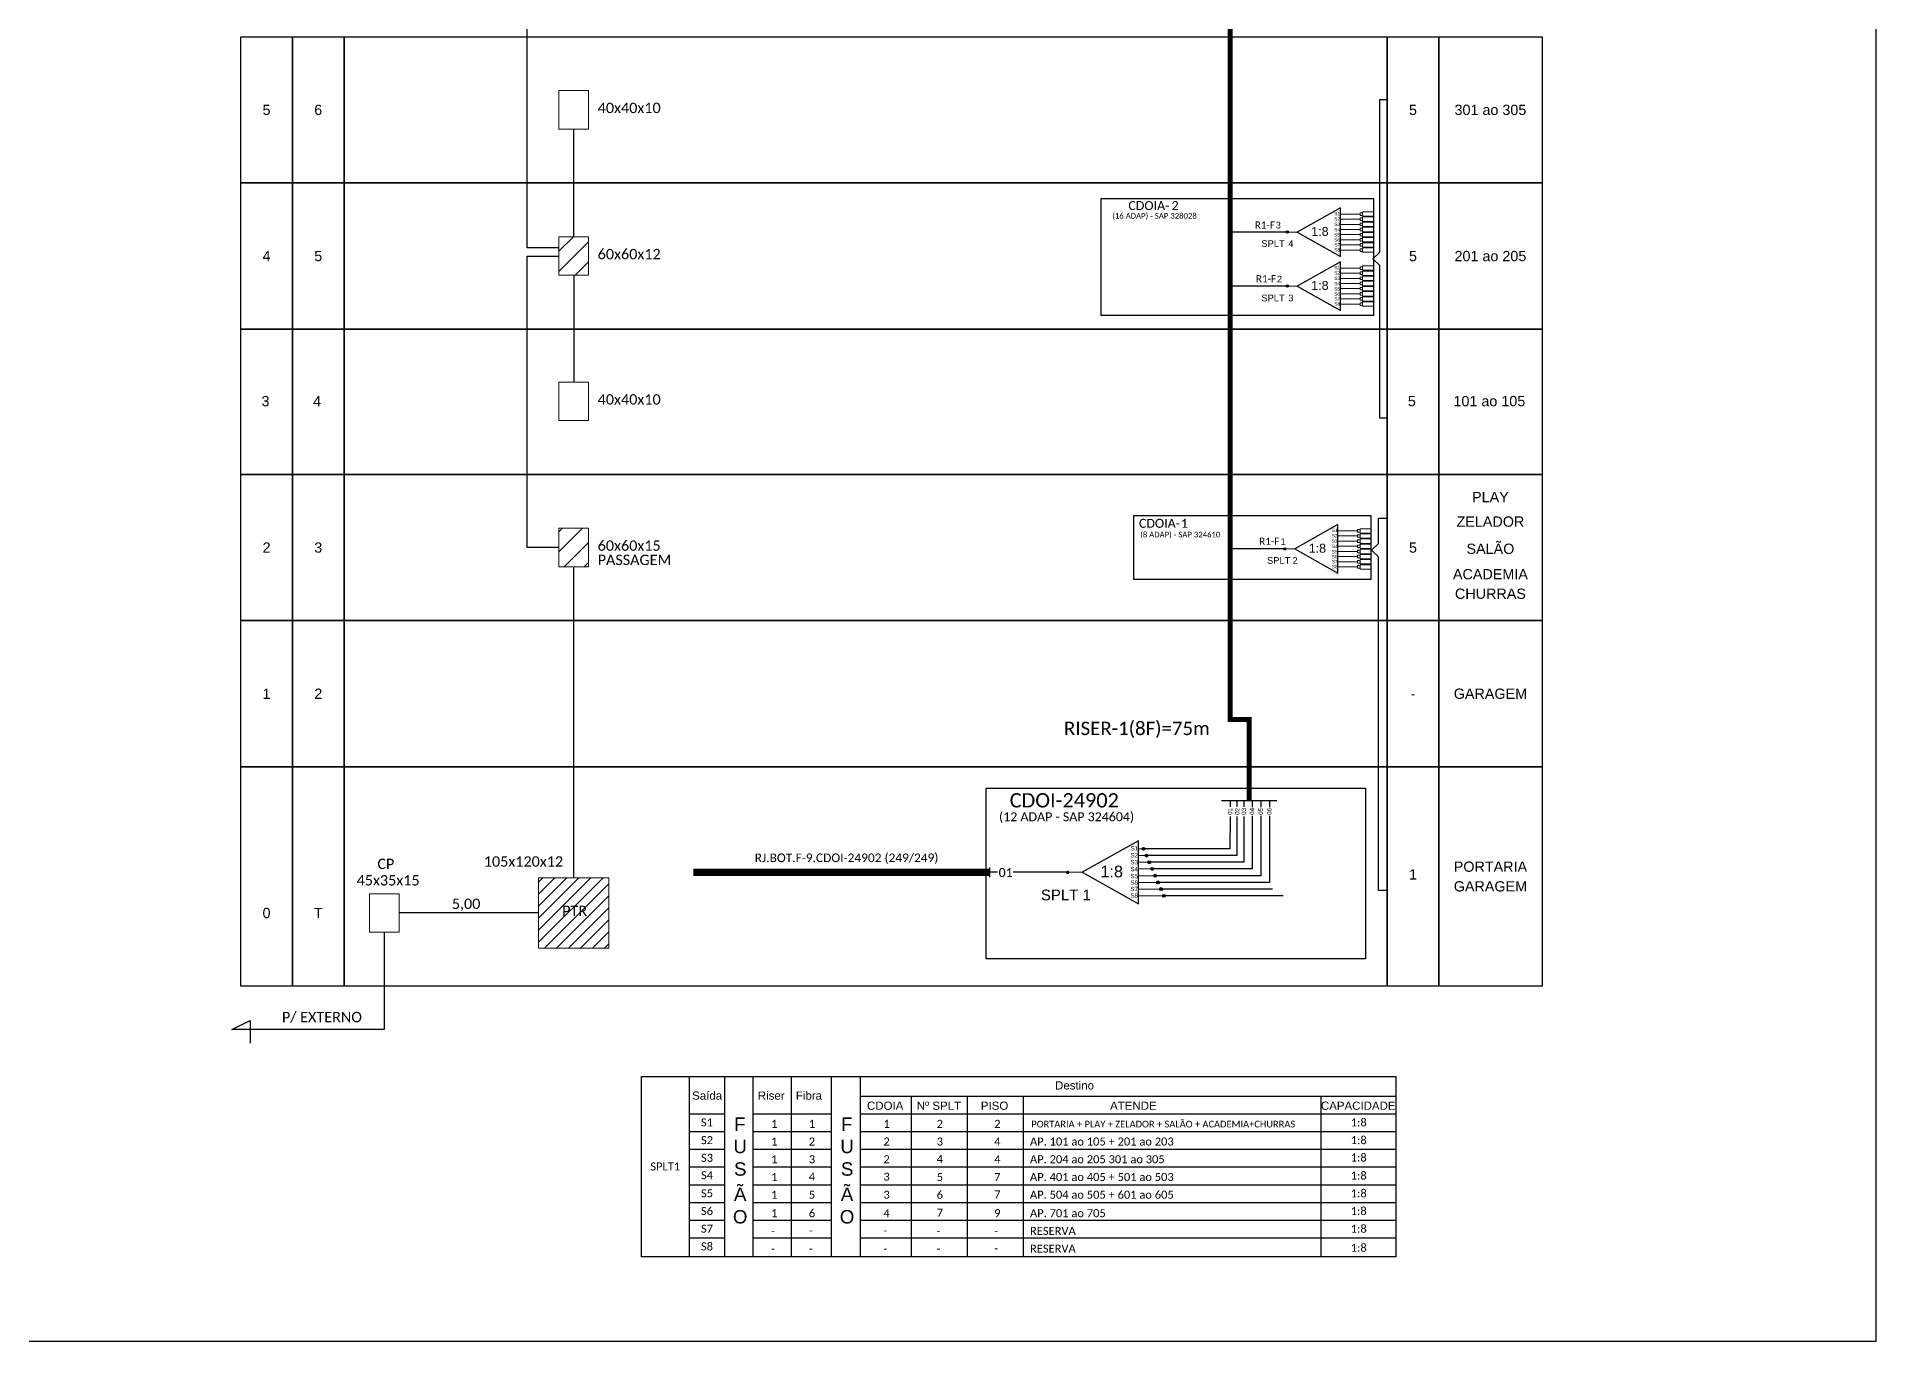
# Model space of a CAD drawing. Extents: x -89 to 749, y 705 to 1299.
# Drawn here: x 337.3 to 749.2, y 705 to 997.2 of the extents above; entities that cross this region are included whole.
import ezdxf
from ezdxf.enums import TextEntityAlignment as Align

# ---------------------------------------------------------------- set-up
doc = ezdxf.new("R2010")
doc.units = 0
doc.styles.add('ARIAL', font='arial.ttf')
doc.styles.get("Standard").update_dxf_attribs({"font": 'arial.ttf'})
doc.styles.add('WMF-Calibri0', font='calibri.ttf')
doc.linetypes.add('RESERVA', pattern='A,0.5,-0.15,["RESERVA",Standard,S=0.18,R=0,X=0,Y=-0.1],-1.3', length=1.95)

# ---------------------------------------------------------------- blocks, each defined once
blk = doc.blocks.new('CDOI-12 ADAP SAP 05 ESQ')
at = {"color": 1}
blk.add_lwpolyline([(5016.02, -490.32), (5016.02, -490.32), (5016.02, -490.32), (4962.89, -490.32), (4962.89, -466.43), (4962.89, -466.43)], dxfattribs=at)
blk.add_lwpolyline([(4962.89, -466.43), (5016.02, -466.43), (5016.02, -490.32), (4962.89, -490.32)], close=True, dxfattribs=at)
blk = doc.blocks.new('SPLT_1-8_DIV_DIR')
h = blk.add_hatch(color=3)
h.dxf.hatch_style = 1
edge = h.paths.add_edge_path()
edge.add_arc((12.77, 4.04), 0.242, 0, 360)
h = blk.add_hatch(color=3)
h.dxf.hatch_style = 1
edge = h.paths.add_edge_path()
edge.add_arc((13.27, 2.88), 0.242, 0, 360)
h = blk.add_hatch(color=3)
h.dxf.hatch_style = 1
edge = h.paths.add_edge_path()
edge.add_arc((13.77, 1.73), 0.242, 0, 360)
h = blk.add_hatch(color=3)
h.dxf.hatch_style = 1
edge = h.paths.add_edge_path()
edge.add_arc((14.27, 0.58), 0.242, 0, 360)
h = blk.add_hatch(color=3)
h.dxf.hatch_style = 1
edge = h.paths.add_edge_path()
edge.add_arc((14.77, -0.58), 0.242, 0, 360)
h = blk.add_hatch(color=3)
h.dxf.hatch_style = 1
edge = h.paths.add_edge_path()
edge.add_arc((15.27, -1.73), 0.242, 0, 360)
h = blk.add_hatch(color=3)
h.dxf.hatch_style = 1
edge = h.paths.add_edge_path()
edge.add_arc((15.77, -2.88), 0.242, 0, 360)
h = blk.add_hatch(color=3)
h.dxf.hatch_style = 1
edge = h.paths.add_edge_path()
edge.add_arc((16.27, -4.04), 0.242, 0, 360)
at = {"color": 1}
blk.add_lwpolyline([(11.89, 5.45), (2.22, 0), (11.89, -5.45), (11.89, 5.45)], dxfattribs=at)
at = {"color": 7, "lineweight": 0}
for points in [[(12.77, 4.04), (11.89, 4.04)], [(11.89, 2.88), (13.27, 2.88)], [(11.89, 1.73), (13.77, 1.73)], [(11.89, 0.58), (14.27, 0.58)], [(11.89, -0.58), (14.77, -0.58)], [(11.89, -1.73), (15.27, -1.73)], [(11.89, -2.88), (15.77, -2.88)], [(11.89, -4.04), (16.27, -4.04)]]:
    blk.add_lwpolyline(points, dxfattribs=at)
at = {"color": 1, "lineweight": 0}
blk.add_lwpolyline([(2.22, 0), (0, 0)], dxfattribs=at)
at = {"color": 3}
for centre in [(12.77, 4.04), (13.27, 2.88), (13.77, 1.73), (14.27, 0.58), (14.77, -0.58), (15.27, -1.73), (15.77, -2.88), (16.27, -4.04)]:
    blk.add_circle(centre, 0.242, dxfattribs=at)
at = {"color": 1, "style": 'ARIAL'}
for s, height, p in [('S1', 0.75, (10.52, 3.77)), ('S2', 0.75, (10.52, 2.58)), ('1:8', 2, (5.35, -0.85)), ('S3', 0.75, (10.52, 1.37)), ('S4', 0.75, (10.52, 0.19)), ('S5', 0.75, (10.52, -1.02)), ('S6', 0.75, (10.52, -2.14)), ('S7', 0.75, (10.52, -3.24)), ('S8', 0.75, (10.52, -4.36))]:
    blk.add_text(s, height=height, dxfattribs=at).set_placement(p)
blk = doc.blocks.new('SPLT_1-8_SC-APC')
at = {"color": 1}
blk.add_lwpolyline([(-7.37, -2.1), (-17.04, -7.55), (-7.37, -13), (-7.37, -2.1)], dxfattribs=at)
at = {"color": 3, "lineweight": 0}
for points in [[(-2.99, -3.51), (-7.37, -3.51)], [(-2.41, -3.02), (-2.41, -4)], [(-2.41, -3.02), (0, -3.02)], [(-2.41, -4), (0, -4)], [(-7.37, -4.66), (-2.99, -4.66)], [(-7.37, -5.82), (-2.99, -5.82)], [(-7.37, -6.97), (-2.99, -6.97)], [(-7.37, -8.12), (-2.99, -8.12)], [(-2.41, -4.17), (-2.41, -5.16)], [(-2.41, -4.17), (0, -4.17)], [(-2.41, -5.16), (0, -5.16)], [(-2.41, -5.32), (-2.41, -6.31)], [(-2.41, -5.32), (0, -5.32)], [(-2.41, -6.31), (0, -6.31)], [(-2.41, -6.48), (-2.41, -7.46)], [(-2.41, -6.48), (0, -6.48)], [(-2.41, -7.46), (0, -7.46)], [(-2.41, -7.63), (-2.41, -8.62)], [(-2.41, -7.63), (0, -7.63)], [(-7.37, -9.28), (-2.99, -9.28)], [(-7.37, -10.43), (-2.99, -10.43)], [(-7.37, -11.58), (-2.99, -11.58)], [(-2.41, -8.62), (0, -8.62)], [(-2.41, -8.78), (-2.41, -9.77)], [(-2.41, -8.78), (0, -8.78)], [(-2.41, -9.77), (0, -9.77)], [(-2.41, -9.94), (-2.41, -10.92)], [(-2.41, -9.94), (0, -9.94)], [(-2.41, -10.92), (0, -10.92)], [(-2.41, -11.09), (-2.41, -12.08)], [(-2.41, -11.09), (0, -11.09)], [(-2.41, -12.08), (0, -12.08)]]:
    blk.add_lwpolyline(points, dxfattribs=at)
for points in [[(-2.99, -3.22), (-2.41, -3.22), (-2.41, -3.8), (-2.99, -3.8)], [(-2.99, -4.38), (-2.41, -4.38), (-2.41, -4.95), (-2.99, -4.95)], [(-2.99, -5.53), (-2.41, -5.53), (-2.41, -6.1), (-2.99, -6.1)], [(-2.99, -6.68), (-2.41, -6.68), (-2.41, -7.26), (-2.99, -7.26)], [(-2.99, -7.84), (-2.41, -7.84), (-2.41, -8.41), (-2.99, -8.41)], [(-2.99, -8.99), (-2.41, -8.99), (-2.41, -9.56), (-2.99, -9.56)], [(-2.99, -10.14), (-2.41, -10.14), (-2.41, -10.72), (-2.99, -10.72)], [(-2.99, -11.3), (-2.41, -11.3), (-2.41, -11.87), (-2.99, -11.87)]]:
    blk.add_lwpolyline(points, close=True, dxfattribs=at)
at = {"color": 1, "lineweight": 0}
blk.add_lwpolyline([(-17.04, -7.55), (-19.26, -7.55)], dxfattribs=at)
at = {"color": 1, "style": 'ARIAL'}
for s, height, p in [('S1', 0.75, (-8.74, -3.78)), ('1:8', 2, (-13.91, -8.4)), ('S2', 0.75, (-8.74, -4.97)), ('S3', 0.75, (-8.74, -6.18)), ('S4', 0.75, (-8.74, -7.36)), ('S5', 0.75, (-8.74, -8.57)), ('S6', 0.75, (-8.74, -9.69)), ('S7', 0.75, (-8.74, -10.78)), ('S8', 0.75, (-8.74, -11.9))]:
    blk.add_text(s, height=height, dxfattribs=at).set_placement(p)

msp = doc.modelspace()

# ---------------------------------------------------------------- hatches: boundary and pattern name
h = msp.add_hatch()
h.set_pattern_fill('ANSI31', color=1, style=0)
h.set_pattern_definition([(45, (-587.2276, -69.8157), (-2.245064, 2.245064), [])])
h.paths.add_polyline_path([(460.83, 1116.14), (454.21, 1116.14), (454.21, 1107.52), (460.83, 1107.52)])
h.paths.add_polyline_path([(460.83, 1050.65), (454.21, 1050.65), (454.21, 1042.03), (460.83, 1042.03)])
h.paths.add_polyline_path([(460.83, 952.42), (454.21, 952.42), (454.21, 943.8), (460.83, 943.8)])
h.paths.add_polyline_path([(460.83, 887.12), (454.21, 887.12), (454.21, 878.5), (460.83, 878.5)])
h.paths.add_polyline_path([(462.39, 1110.5), (477.59, 1110.5), (477.59, 1114.03), (462.39, 1114.03)], flags=9)
h = msp.add_hatch(color=3)
h.dxf.hatch_style = 1
edge = h.paths.add_edge_path()
edge.add_arc((617.36, 953.48), 0.256, 0, 360)
h = msp.add_hatch(color=3)
h.dxf.hatch_style = 1
edge = h.paths.add_edge_path()
edge.add_arc((617.36, 941.39), 0.256, 0, 360)
h = msp.add_hatch(color=3)
h.dxf.hatch_style = 1
edge = h.paths.add_edge_path()
edge.add_arc((616.79, 882.51), 0.256, 0, 360)
h = msp.add_hatch()
h.set_pattern_fill('ANSI31', color=1, scale=0.6)
h.set_pattern_definition([(45, (-20.5615, 3441.2639), (-1.3470384, 1.3470384), [])])
h.paths.add_polyline_path([(465.42, 808.86), (449.62, 808.86), (449.62, 793.05), (465.42, 793.05)])
h.paths.add_polyline_path([(454.35, 799.68), (461.16, 799.68), (461.16, 803.16), (454.35, 803.16)], flags=24)
h = msp.add_hatch(color=3)
h.dxf.hatch_style = 1
edge = h.paths.add_edge_path()
edge.add_arc((568.13, 810.04), 0.41, 0, 360)

# ---------------------------------------------------------------- linework, layer by layer
at = {"color": 7}
for p, q in [((472.72, 764.34), (641.62, 764.34)), ((472.72, 723.92), (472.72, 764.34)), ((483.38, 764.34), (483.38, 723.92)), ((491.26, 764.34), (491.26, 723.92)), ((497.73, 723.92), (497.73, 764.34)), ((506.19, 764.34), (506.19, 723.92)), ((515.2, 764.34), (515.2, 723.92)), ((521.68, 764.34), (521.68, 723.92)), ((641.62, 764.34), (641.62, 723.92)), ((521.68, 759.92), (641.62, 759.92)), ((533.08, 759.92), (533.08, 723.92)), ((545.66, 759.92), (545.66, 723.92)), ((558.2, 759.92), (558.2, 723.92)), ((624.83, 759.92), (624.83, 723.92)), ((483.38, 755.96), (491.26, 755.96)), ((497.73, 755.96), (515.2, 755.96)), ((521.68, 755.96), (641.62, 755.96)), ((483.38, 751.99), (491.26, 751.99)), ((497.73, 751.99), (515.2, 751.99)), ((521.68, 751.99), (641.62, 751.99)), ((483.38, 748.02), (491.26, 748.02)), ((497.73, 748.02), (515.2, 748.02)), ((521.68, 748.02), (641.62, 748.02)), ((483.38, 744.05), (491.26, 744.05)), ((497.73, 744.05), (515.2, 744.05)), ((521.68, 744.05), (641.62, 744.05)), ((483.38, 740.08), (491.26, 740.08)), ((497.73, 740.08), (515.2, 740.08)), ((521.68, 740.08), (641.62, 740.08)), ((483.38, 736.11), (491.26, 736.11)), ((497.73, 736.11), (515.2, 736.11)), ((521.68, 736.11), (641.62, 736.11)), ((483.38, 732.14), (491.26, 732.14)), ((497.73, 732.14), (515.2, 732.14)), ((521.68, 732.14), (641.62, 732.14)), ((483.38, 728.18), (491.26, 728.18)), ((497.73, 728.18), (515.2, 728.18)), ((521.68, 728.18), (641.62, 728.18)), ((641.62, 723.92), (472.72, 723.92))]:
    msp.add_line(p, q, dxfattribs=at)
msp.add_lwpolyline([(-89.32, 705.02), (749.25, 705.02), (749.25, 1299.02), (-89.32, 1299.02), (-89.32, 705.02)])
at = {"color": 5, "const_width": 1.1}
msp.add_lwpolyline([(608.8, 826.15), (608.8, 844.28), (604.54, 844.28), (604.54, 1111.53)], dxfattribs=at)
at = {"color": 3}
for points in [[(454.21, 949.98), (447.06, 949.98), (447.06, 1046.34), (454.21, 1046.34)], [(639.7, 911.76), (638.05, 911.76), (638.05, 945.96), (636.48, 947.47), (638.05, 948.97), (638.05, 983.15), (639.7, 983.15)], [(457.52, 952.42), (457.52, 976.55)], [(454.21, 882.81), (447.06, 882.81), (447.06, 948.11), (451.77, 948.11), (454.21, 948.11)], [(457.52, 943.8), (457.52, 919.87)], [(639.7, 805.99), (637.76, 805.99), (637.76, 880.7), (636.19, 882.21), (637.76, 883.72), (637.76, 889.36), (639.7, 889.36)], [(457.52, 808.86), (457.52, 878.5)], [(552.42, 810.06), (550.64, 810.06)], [(552.42, 810.06), (550.64, 810.06)], [(568.13, 810.06), (555.92, 810.06)], [(568.13, 810.06), (555.92, 810.06)], [(449.62, 800.95), (418.4, 800.95)]]:
    msp.add_lwpolyline(points, dxfattribs=at)
at = {"color": 255}
for points in [[(382.94, 997.23), (394.51, 997.23), (394.51, 964.49), (382.94, 964.49)], [(394.51, 997.23), (406.08, 997.23), (406.08, 964.49), (394.51, 964.49)], [(406.08, 997.23), (639.7, 997.23), (639.7, 964.49), (406.08, 964.49)], [(639.7, 997.23), (651.27, 997.23), (651.27, 964.49), (639.7, 964.49)], [(651.27, 997.23), (674.42, 997.23), (674.42, 964.49), (651.27, 964.49)], [(382.94, 964.49), (394.51, 964.49), (394.51, 931.74), (382.94, 931.74)], [(394.51, 964.49), (406.08, 964.49), (406.08, 931.74), (394.51, 931.74)], [(406.08, 964.49), (639.7, 964.49), (639.7, 931.74), (406.08, 931.74)], [(639.7, 964.49), (651.27, 964.49), (651.27, 931.74), (639.7, 931.74)], [(651.27, 964.49), (674.42, 964.49), (674.42, 931.74), (651.27, 931.74)], [(382.94, 931.74), (394.51, 931.74), (394.51, 899.18), (382.94, 899.18)], [(394.51, 931.74), (406.08, 931.74), (406.08, 899.18), (394.51, 899.18)], [(406.08, 931.74), (639.7, 931.74), (639.7, 899.18), (406.08, 899.18)], [(639.7, 931.74), (651.27, 931.74), (651.27, 899.18), (639.7, 899.18)], [(651.27, 931.74), (674.42, 931.74), (674.42, 899.18), (651.27, 899.18)], [(382.94, 899.18), (394.51, 899.18), (394.51, 866.44), (382.94, 866.44)], [(394.51, 899.18), (406.08, 899.18), (406.08, 866.44), (394.51, 866.44)], [(406.08, 899.18), (639.7, 899.18), (639.7, 866.44), (406.08, 866.44)], [(639.7, 899.18), (651.27, 899.18), (651.27, 866.44), (639.7, 866.44)], [(651.27, 899.18), (674.42, 899.18), (674.42, 866.44), (651.27, 866.44)], [(382.94, 866.44), (394.51, 866.44), (394.51, 833.7), (382.94, 833.7)], [(394.51, 866.44), (406.08, 866.44), (406.08, 833.7), (394.51, 833.7)], [(406.08, 866.44), (639.7, 866.44), (639.7, 833.7), (406.08, 833.7)], [(639.7, 866.44), (651.27, 866.44), (651.27, 833.7), (639.7, 833.7)], [(651.27, 866.44), (674.42, 866.44), (674.42, 833.7), (651.27, 833.7)], [(382.94, 833.7), (394.51, 833.7), (394.51, 784.58), (382.94, 784.58)], [(394.51, 833.7), (406.08, 833.7), (406.08, 784.58), (394.51, 784.58)], [(406.08, 833.7), (639.7, 833.7), (639.7, 784.58), (406.08, 784.58)], [(639.7, 833.7), (651.27, 833.7), (651.27, 784.58), (639.7, 784.58)], [(651.27, 833.7), (674.42, 833.7), (674.42, 784.58), (651.27, 784.58)]]:
    msp.add_lwpolyline(points, close=True, dxfattribs=at)
at = {"color": 0, "lineweight": 0}
for points in [[(454.21, 985.17), (460.83, 985.17), (460.83, 976.55), (454.21, 976.55)], [(454.21, 919.87), (460.83, 919.87), (460.83, 911.25), (454.21, 911.25)], [(411.78, 805.26), (418.4, 805.26), (418.4, 796.64), (411.78, 796.64)]]:
    msp.add_lwpolyline(points, close=True, dxfattribs=at)
at = {"color": 1}
for points in [[(636.62, 937.14), (636.62, 937.14), (636.62, 934.76), (575.66, 934.76), (575.66, 961.03), (583.49, 961.03)], [(550.64, 811.11), (550.64, 809.01)]]:
    msp.add_lwpolyline(points, dxfattribs=at)
for points in [[(575.66, 961.03), (636.62, 961.03), (636.62, 934.76), (575.66, 934.76)], [(582.95, 889.96), (636.08, 889.96), (636.08, 875.64), (582.95, 875.64)]]:
    msp.add_lwpolyline(points, close=True, dxfattribs=at)
at = {"color": 10, "lineweight": 0}
for points in [[(454.21, 952.42), (460.83, 952.42), (460.83, 943.8), (454.21, 943.8)], [(454.21, 887.12), (460.83, 887.12), (460.83, 878.5), (454.21, 878.5)]]:
    msp.add_lwpolyline(points, close=True, dxfattribs=at)
at = {"color": 5}
for points in [[(617.36, 953.48), (604.54, 953.48)], [(617.36, 941.39), (604.54, 941.39)], [(616.79, 882.51), (604.54, 882.51)], [(602.61, 826.15), (614.98, 826.15)], [(604.52, 826.15), (604.52, 824.7)], [(606.05, 826.15), (606.05, 824.7)], [(607.58, 826.15), (607.58, 824.7)], [(609.5, 826.15), (609.5, 824.66)], [(611.42, 826.15), (611.42, 824.68)], [(613.33, 826.15), (613.33, 824.67)], [(604.52, 822.55), (604.5, 815.35), (585.45, 815.35)], [(606.05, 822.55), (606.05, 813.81), (586.11, 813.81)], [(607.58, 822.55), (607.58, 812.31), (586.76, 812.31)], [(609.5, 822.74), (609.5, 810.85), (587.4, 810.85)], [(611.42, 822.74), (611.42, 809.29), (588.05, 809.29)], [(613.33, 822.74), (613.33, 807.79), (588.7, 807.79)], [(584.83, 815.35), (584.82, 815.35)]]:
    msp.add_lwpolyline(points, dxfattribs=at)
at = {"color": 1, "lineweight": 0}
msp.add_lwpolyline([(449.62, 808.86), (465.42, 808.86), (465.42, 793.05), (449.62, 793.05)], close=True, dxfattribs=at)
at = {"color": 1, "const_width": 1.6}
msp.add_lwpolyline([(484.3, 810.06), (550.64, 810.06)], dxfattribs=at)
at = {"color": 252, "linetype": 'RESERVA', "ltscale": 4}
for points in [[(614.01, 806.31), (589.36, 806.31)], [(616.42, 804.8), (590, 804.8)]]:
    msp.add_lwpolyline(points, dxfattribs=at)
at = {"color": 10}
msp.add_lwpolyline([(415.09, 796.64), (415.09, 774.85), (380.91, 774.85), (385.06, 776.88), (385.06, 771.82)], dxfattribs=at)
at = {"color": 3}
for centre in [(617.36, 953.48), (617.36, 941.39), (616.79, 882.51)]:
    msp.add_circle(centre, 0.256, dxfattribs=at)
at = {"color": 255}
for p in [(382.94, 964.49), (382.94, 931.74), (382.94, 899.18), (382.94, 866.44)]:
    msp.add_point(p, dxfattribs=at)
msp.add_point((619.59, 953.48))

# ---------------------------------------------------------------- block references
at = {"color": 3}
for p in [(636.62, 961.03), (636.62, 948.93), (636.05, 890.06)]:
    msp.add_blockref('SPLT_1-8_SC-APC', p, dxfattribs=at)
for name, p, xscale, yscale, zscale in [('CDOI-12 ADAP SAP 05 ESQ', (-7390.74, 1575.19), 1.6, 1.6, 1.6), ('SPLT_1-8_DIV_DIR', (568.54, 810.06), 1.3, 1.3, 1.3)]:
    msp.add_blockref(name, p, dxfattribs=dict(xscale=xscale, yscale=yscale, zscale=zscale))

# ---------------------------------------------------------------- texts
at = {"color": 255, "style": 'ARIAL'}
for s, p in [('5', (388.72, 980.86)), ('6', (400.3, 980.86)), ('5', (645.49, 980.86)), ('301 ao 305', (662.84, 980.86)), ('4', (388.72, 948.11)), ('5', (400.3, 948.11)), ('5', (645.49, 948.11)), ('201 ao 205', (662.84, 948.11)), ('3', (388.48, 915.62)), ('4', (400.05, 915.62)), ('5', (645.24, 915.62)), ('101 ao 105', (662.6, 915.62)), ('PLAY', (662.84, 894.12)), ('ZELADOR', (662.84, 888.63)), ('2', (388.72, 882.81)), ('3', (400.3, 882.81)), ('5', (645.49, 882.81)), ('SALÃO', (662.84, 882.54)), ('ACADEMIA', (662.84, 876.85)), ('CHURRAS', (662.84, 872.47)), ('1', (388.72, 850.07)), ('2', (400.3, 850.07)), ('-', (645.49, 850.07)), ('GARAGEM', (662.84, 850.07)), ('PORTARIA', (662.84, 811.33)), ('1', (645.49, 809.59)), ('GARAGEM', (662.84, 806.92)), ('0', (388.72, 800.95)), ('T', (400.3, 800.95))]:
    msp.add_text(s, height=2.3, dxfattribs=at).set_placement(p, align=Align.MIDDLE_CENTER)
at = {"style": 'WMF-Calibri0'}
for s, height, p in [('40x40x10', 2.317, (462.89, 980.14)), ('40x40x10', 2.317, (462.89, 914.84)), ('PASSAGEM', 2.317, (462.89, 878.9)), ('CP', 2.317, (413.55, 810.79)), ('105x120x12', 2.317, (437.38, 811.33)), ('45x35x15', 2.317, (408.89, 807.11)), ('01', 2, (552.69, 809.02)), ('5,00', 2.317, (430.22, 801.86)), ('PTR', 2.317, (454.93, 800.27)), ('P/ EXTERNO', 2.317, (392.17, 776.48))]:
    msp.add_text(s, height=height, dxfattribs=at).set_placement(p)
at = {"color": 1, "style": 'WMF-Calibri0'}
for s, height, p in [('CDOIA-', 2, (581.75, 958.42)), ('2', 2, (591.43, 958.42)), ('CDOIA-', 2, (584.12, 887.24)), ('1', 2, (593.51, 887.24)), ('CDOI-24902', 3.2, (555.17, 824.59)), ('RJ.BOT.F-9.CDOI-24902 (249/249)', 1.92, (498.06, 812.35))]:
    msp.add_text(s, height=height, dxfattribs=at).set_placement(p)
for s, height, p in [('(16 ADAP) - SAP 328028', 1.25, (587.6, 956.49)), ('(8 ADAP) - SAP 324610', 1.25, (593.37, 885.09)), ('(12 ADAP - SAP 324604)', 2, (567.91, 821.51))]:
    msp.add_text(s, height=height, dxfattribs=at).set_placement(p, align=Align.CENTER)
at = {"color": 5, "style": 'WMF-Calibri0'}
for s, height, p in [('R1-F', 1.6, (610.05, 954.27)), ('R1-F', 1.6, (610.32, 942.23)), ('R1-F', 1.6, (611.04, 883.43)), ('RISER-1(8F)=75m', 3, (567.33, 840.8))]:
    msp.add_text(s, height=height, dxfattribs=at).set_placement(p)
at = {"color": 5, "style": 'ARIAL'}
for s, p in [('3', (615.33, 954.29)), ('2', (615.6, 942.19)), ('1', (616.41, 883.4))]:
    msp.add_text(s, height=1.5, dxfattribs=at).set_placement(p, align=Align.CENTER)
at = {"color": 10, "style": 'WMF-Calibri0'}
for s, p in [('60x60x12', (462.89, 947.39)), ('60x60x15', (462.89, 882.09))]:
    msp.add_text(s, height=2.317, dxfattribs=at).set_placement(p)
at = {"color": 7, "style": 'ARIAL'}
for s, p in [('SPLT', (614.15, 950.15)), ('4', (618.14, 950.15)), ('SPLT', (614.15, 937.96)), ('3', (618.14, 937.96)), ('SPLT', (615.42, 879.17)), ('2', (619.09, 879.17))]:
    msp.add_text(s, height=1.5, dxfattribs=at).set_placement(p, align=Align.CENTER)
at = {"style": 'ARIAL'}
for s, p in [('01', (604.52, 823.71)), ('02', (606.14, 823.71)), ('03', (607.6, 823.71)), ('04', (609.43, 823.71)), ('05', (611.39, 823.71)), ('06', (613.31, 823.71))]:
    msp.add_text(s, height=0.992, rotation=90, dxfattribs=at).set_placement(p, align=Align.MIDDLE_CENTER)
at = {"color": 7}
for s, height, style, p in [('SPLT 1', 2.4, 'ARIAL', (562.16, 803.79)), ('1', 1.79, 'WMF-Calibri0', (501.73, 752.82)), ('1', 1.79, 'WMF-Calibri0', (510.18, 752.82)), ('1', 1.79, 'WMF-Calibri0', (526.89, 752.82)), ('2', 1.79, 'WMF-Calibri0', (538.82, 752.82)), ('2', 1.79, 'WMF-Calibri0', (551.7, 752.82)), ('PORTARIA + PLAY + ZELADOR + SALÃO + ACADEMIA+CHURRAS', 1.4961, 'WMF-Calibri0', (560.01, 752.91)), ('1', 1.79, 'WMF-Calibri0', (501.73, 748.86)), ('2', 1.79, 'WMF-Calibri0', (510.18, 748.86)), ('2', 1.79, 'WMF-Calibri0', (526.89, 748.86)), ('3', 1.79, 'WMF-Calibri0', (538.82, 748.86)), ('4', 1.79, 'WMF-Calibri0', (551.7, 748.86)), ('AP. 101 ao 105 + 201 ao 203', 1.7927, 'WMF-Calibri0', (559.71, 748.86)), ('1', 1.79, 'WMF-Calibri0', (501.73, 744.89)), ('3', 1.79, 'WMF-Calibri0', (510.18, 744.89)), ('2', 1.79, 'WMF-Calibri0', (526.89, 744.89)), ('4', 1.79, 'WMF-Calibri0', (538.82, 744.96)), ('4', 1.79, 'WMF-Calibri0', (551.7, 744.89)), ('AP. 204 ao 205 301 ao 305', 1.7927, 'WMF-Calibri0', (559.71, 744.89)), ('1', 1.79, 'WMF-Calibri0', (501.73, 740.92)), ('4', 1.79, 'WMF-Calibri0', (510.18, 741)), ('3', 1.79, 'WMF-Calibri0', (526.89, 741)), ('5', 1.79, 'WMF-Calibri0', (538.82, 740.92)), ('7', 1.79, 'WMF-Calibri0', (551.7, 740.92)), ('AP. 401 ao 405 + 501 ao 503', 1.7927, 'WMF-Calibri0', (559.71, 740.92)), ('1', 1.79, 'WMF-Calibri0', (501.73, 736.95)), ('5', 1.79, 'WMF-Calibri0', (510.18, 736.95)), ('3', 1.79, 'WMF-Calibri0', (526.89, 736.95)), ('6', 1.79, 'WMF-Calibri0', (538.82, 736.95)), ('7', 1.79, 'WMF-Calibri0', (551.7, 737.03)), ('AP. 504 ao 505 + 601 ao 605 ', 1.7927, 'WMF-Calibri0', (559.71, 736.95)), ('1', 1.79, 'WMF-Calibri0', (501.73, 732.81)), ('6', 1.79, 'WMF-Calibri0', (510.18, 732.81)), ('4', 1.79, 'WMF-Calibri0', (526.89, 732.81)), ('7', 1.79, 'WMF-Calibri0', (538.82, 732.89)), ('9', 1.79, 'WMF-Calibri0', (551.7, 732.81)), ('AP. 701 ao 705', 1.7927, 'WMF-Calibri0', (559.71, 732.81)), ('-', 1.79, 'WMF-Calibri0', (501.73, 728.84)), ('-', 1.79, 'WMF-Calibri0', (510.18, 728.92)), ('-', 1.79, 'WMF-Calibri0', (526.89, 728.92)), ('-', 1.79, 'WMF-Calibri0', (538.82, 728.84)), ('-', 1.79, 'WMF-Calibri0', (551.7, 728.84)), ('RESERVA', 1.793, 'WMF-Calibri0', (559.71, 728.84)), ('-', 1.79, 'WMF-Calibri0', (501.73, 724.87)), ('-', 1.79, 'WMF-Calibri0', (510.18, 724.87)), ('-', 1.79, 'WMF-Calibri0', (526.89, 724.87)), ('-', 1.79, 'WMF-Calibri0', (538.82, 724.87)), ('-', 1.79, 'WMF-Calibri0', (551.7, 724.95)), ('RESERVA', 1.793, 'WMF-Calibri0', (559.71, 724.87))]:
    msp.add_text(s, height=height, dxfattribs=dict(at, style=style)).set_placement(p)
at = {"color": 7, "style": 'ARIAL'}
for s, p in [('Destino', (569.69, 762.33)), ('Saída', (487.4, 760.04)), ('Riser', (501.75, 760.04)), ('Fibra', (510.2, 760.04)), ('CDOIA', (527.28, 757.78)), ('Nº SPLT', (539.32, 757.78)), ('PISO', (551.78, 757.78)), ('ATENDE', (582.87, 757.78)), ('CAPACIDADE', (633.23, 757.78))]:
    msp.add_text(s, height=1.84, dxfattribs=at).set_placement(p, align=Align.MIDDLE_CENTER)
at = {"color": 7, "linetype": 'Continuous', "style": 'ARIAL'}
for s, p in [('F', (493.45, 752.15)), ('F', (517.39, 752.15)), ('U', (493.29, 747.15)), ('U', (517.23, 747.15)), ('S', (493.42, 742.1)), ('S', (517.36, 742.1)), ('Ã', (493.4, 736.45)), ('Ã', (517.34, 736.45)), ('O', (493.17, 731.4)), ('O', (517.11, 731.4))]:
    msp.add_text(s, height=3, dxfattribs=at).set_placement(p)
at = {"color": 7, "lineweight": 0, "style": 'WMF-Calibri0', "flags": 8}
for tag, p, s in [('S1', (486.02, 753.14), 'S1'), ('1:8', (631.55, 753.14), '1:8'), ('S2', (486.02, 749.17), 'S2'), ('1:8', (631.55, 749.17), '1:8'), ('S3', (486.02, 745.2), 'S3'), ('1:8', (631.55, 745.28), '1:8'), ('SPLT1', (474.68, 743.27), 'XX'), ('S4', (486.02, 741.31), 'S4'), ('1:8', (631.55, 741.23), '1:8'), ('S5', (486.02, 737.26), 'S5'), ('1:8', (631.55, 737.26), '1:8'), ('S6', (486.02, 733.3), 'S6'), ('1:8', (631.55, 733.3), '1:8'), ('S7', (486.02, 729.33), 'S7'), ('1:8', (631.55, 729.33), '1:8'), ('S8', (486.02, 725.36), 'S8'), ('1:8', (631.55, 725.07), '1:8')]:
    msp.add_attdef(tag, p, s, height=1.793, dxfattribs=at)

doc.saveas('drawing.dxf')
